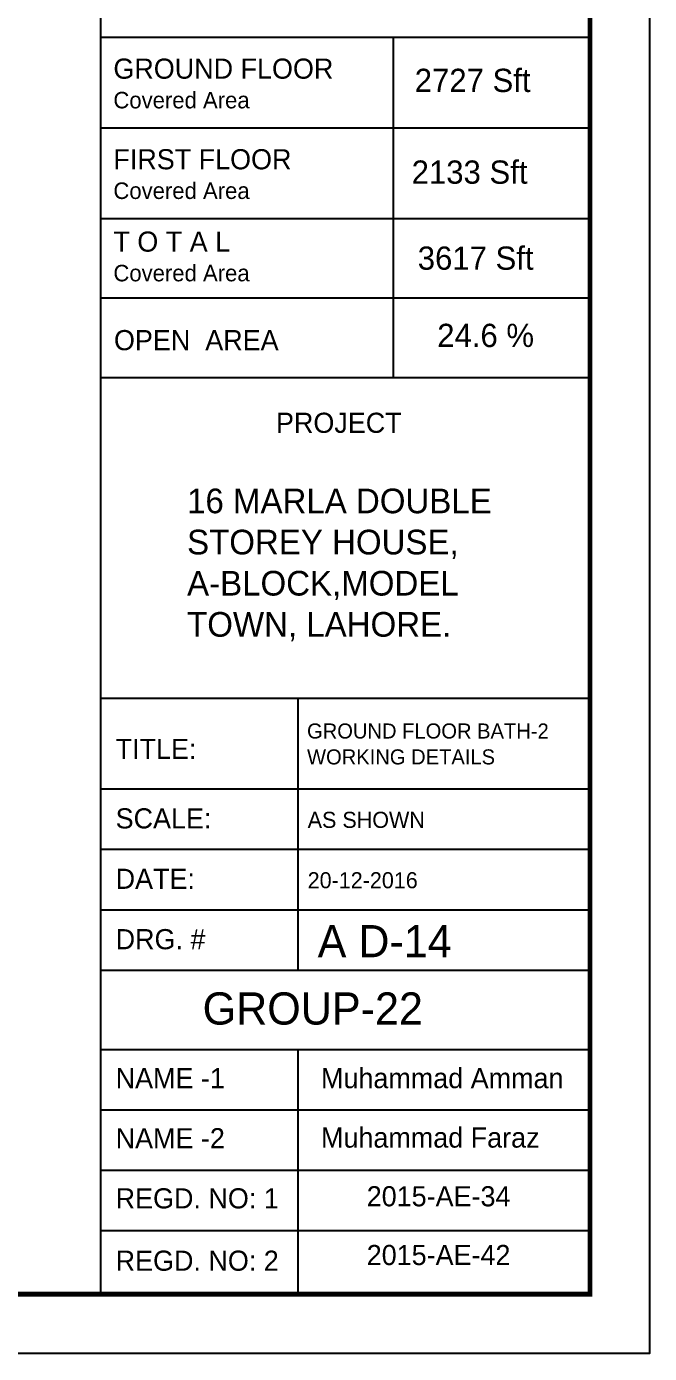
# Model space of a CAD drawing. Extents: x 10753 to 18704, y -5361 to 1140.
# Drawn here: x 15793.9 to 15954.9, y -3979.8 to -3636.8 of the extents above; entities that cross this region are included whole.
import ezdxf

# ---------------------------------------------------------------- set-up
doc = ezdxf.new("R2010")
doc.units = 0
doc.header["$LTSCALE"] = 30
doc.header["$MEASUREMENT"] = 0
doc.layers.add('SEAL', color=1, linetype='CONTINUOUS')
doc.layers.add('WL', color=9, linetype='CONTINUOUS')
doc.styles.add('ROMAND', font='stylu.ttf', dxfattribs={"height": 2})
doc.styles.add('SEAL TEXT', font='stylu.ttf', dxfattribs={"height": 6})
doc.styles.add('Work Dim', font='stylu.ttf', dxfattribs={"height": 4})

msp = doc.modelspace()

# ---------------------------------------------------------------- linework, layer by layer
at = {"layer": 'SEAL', "color": 1}
for p, q in [((15813.01388, -3319.10247), (15813.01388, -3964.4775)), ((15939.52206, -3639.5777), (15813.01388, -3639.5777)), ((15888.65038, -3639.5777), (15888.65038, -3727.59418)), ((15939.52206, -3663.00419), (15813.01388, -3663.00419)), ((15939.52206, -3686.43068), (15813.01388, -3686.43068)), ((15939.52206, -3707.01243), (15813.01388, -3707.01243)), ((15939.52206, -3707.01243), (15813.01388, -3707.01243)), ((15939.52206, -3727.59418), (15813.01388, -3727.59418)), ((15939.52206, -3810.53398), (15813.01388, -3810.53398)), ((15863.97173, -3810.53398), (15863.97173, -3880.80511)), ((15939.52206, -3833.96047), (15813.01388, -3833.96047)), ((15939.52206, -3849.57813), (15813.01388, -3849.57813)), ((15939.52206, -3865.19579), (15813.01388, -3865.19579)), ((15939.52206, -3880.80511), (15813.01388, -3880.80511)), ((15939.52206, -3880.80511), (15813.01388, -3880.80511)), ((15939.52206, -3901.31412), (15813.01388, -3901.31412)), ((15863.97173, -3901.31412), (15863.97173, -3963.78476)), ((15939.52206, -3916.93178), (15813.01388, -3916.93178)), ((15939.52206, -3932.54944), (15813.01388, -3932.54944)), ((15939.52206, -3948.1671), (15813.01388, -3948.1671))]:
    msp.add_line(p, q, dxfattribs=at)
msp.add_lwpolyline([(15954.88813, -3303.7364), (15954.88813, -3979.84357), (14947.84809, -3979.84357), (14947.84809, -3303.7364)], close=True, dxfattribs=at)
at = {"layer": 'WL', "const_width": 1.28051}
msp.add_lwpolyline([(15939.52206, -3319.10247), (15939.52206, -3964.4775), (14963.21416, -3964.4775), (14963.21416, -3319.10247)], close=True, dxfattribs=at)

# ---------------------------------------------------------------- texts
at = {"layer": 'SEAL', "color": 1}
for s, height, style, p in [('GROUND FLOOR', 5.2058866, 'ROMAND', (15816.33837, -3650.24265)), ('2727 Sft', 6.010301, 'SEAL TEXT', (15894.22503, -3653.67978)), ('Covered Area', 4.2681802, 'SEAL TEXT', (15816.33837, -3657.91363)), ('FIRST FLOOR', 5.2058866, 'ROMAND', (15816.33837, -3673.66914)), ('2133 Sft', 6.010301, 'SEAL TEXT', (15893.42955, -3677.39445)), ('Covered Area', 4.2681802, 'SEAL TEXT', (15816.33837, -3681.34012)), ('T O T A L', 5.205887, 'ROMAND', (15816.33837, -3694.96206)), ('3617 Sft', 6.010301, 'SEAL TEXT', (15895.00069, -3699.6382)), ('Covered Area', 4.2681802, 'SEAL TEXT', (15816.33837, -3702.63305)), ('OPEN  AREA', 5.205887, 'ROMAND', (15816.49102, -3720.43989)), ('24.6 %%%', 6.010301, 'SEAL TEXT', (15900.03886, -3719.61732)), ('PROJECT', 5.205887, 'ROMAND', (15858.36102, -3741.81021)), ('GROUND FLOOR BATH-2', 3.8925595, 'SEAL TEXT', (15866.39008, -3820.84296)), ('TITLE:', 5.205887, 'ROMAND', (15816.9183, -3826.15164)), ('WORKING DETAILS', 3.8925595, 'SEAL TEXT', (15866.39008, -3827.53925)), ('SCALE:', 5.205887, 'ROMAND', (15816.9183, -3844.09235)), ('AS SHOWN', 4.159285, 'SEAL TEXT', (15866.55579, -3843.94743)), ('DATE:', 5.205887, 'ROMAND', (15816.9183, -3859.71001)), ('20-12-2016', 4.159285, 'SEAL TEXT', (15866.55579, -3859.56509)), ('DRG. #', 5.205887, 'ROMAND', (15816.9183, -3875.32767)), ('A D-14', 8.318571, 'SEAL TEXT', (15869.13985, -3877.39959)), ('GROUP-22', 8.329419, 'Work Dim', (15839.39856, -3894.81086)), ('NAME -1', 5.205887, 'ROMAND', (15816.9183, -3911.25579)), ('Muhammad Amman', 5.2058866, 'ROMAND', (15869.99798, -3911.25579)), ('NAME -2', 5.205887, 'ROMAND', (15816.9183, -3926.79761)), ('Muhammad Faraz', 5.2058866, 'ROMAND', (15869.99798, -3926.62388)), ('REGD. NO: 1', 5.2058866, 'ROMAND', (15816.9183, -3942.33944)), ('2015-AE-34', 5.205887, 'ROMAND', (15881.81433, -3941.80457)), ('2015-AE-42', 5.205887, 'ROMAND', (15881.81433, -3956.98523)), ('REGD. NO: 2', 5.2058866, 'ROMAND', (15816.9183, -3958.45719))]:
    msp.add_text(s, height=height, dxfattribs=dict(at, style=style)).set_placement(p)
at = {"layer": 'SEAL', "color": 1, "insert": (15835.38702, -3756.21776), "char_height": 6.3828521, "attachment_point": 1, "style": 'ROMAND'}
msp.add_mtext_dynamic_manual_height_columns('16 MARLA DOUBLE STOREY HOUSE,^JA-BLOCK,MODEL TOWN, LAHORE.', width=94.2270095, gutter_width=45, heights=[0], dxfattribs=at)

doc.saveas('drawing.dxf')
